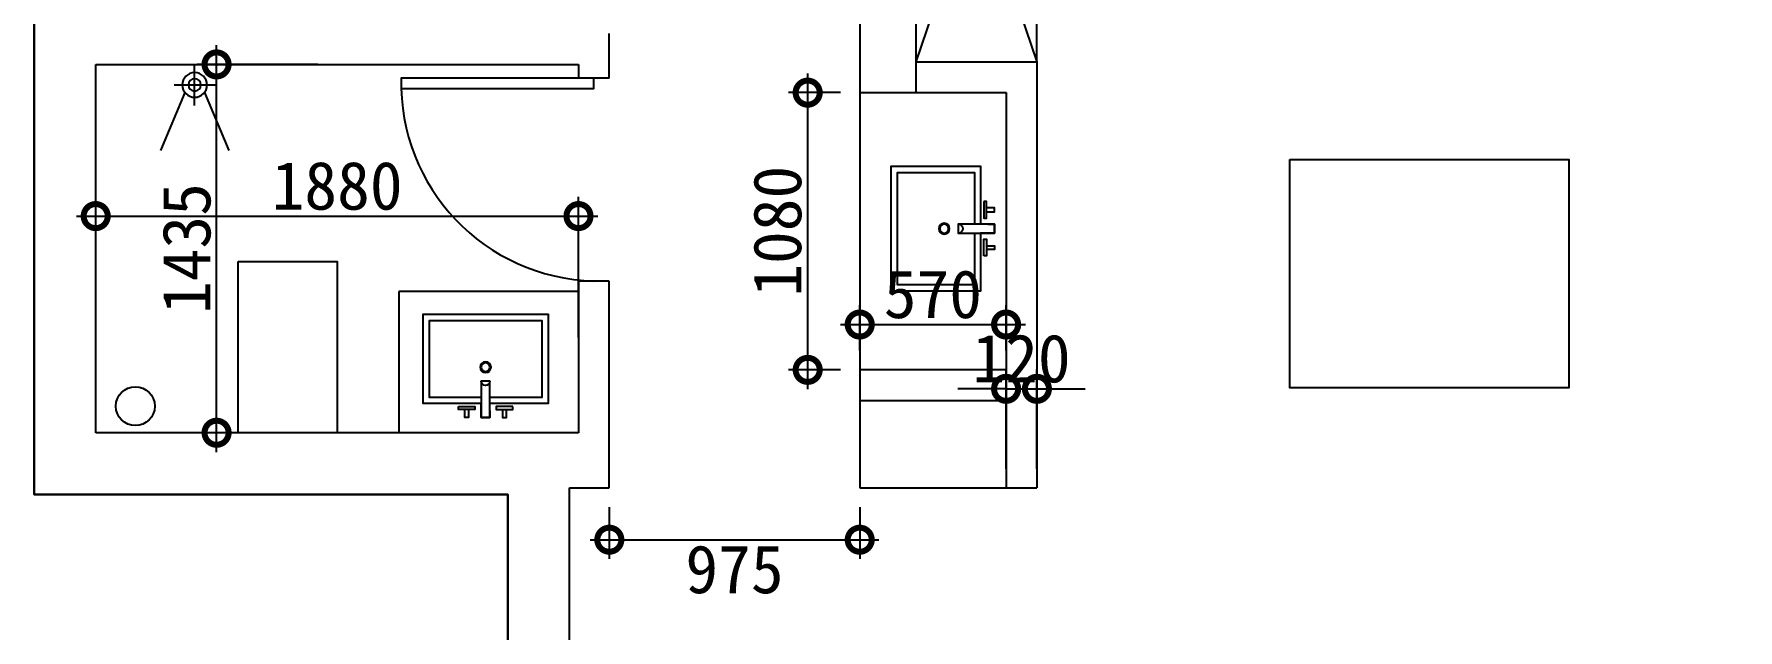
# Model space of a CAD drawing. Header units: millimetres. Extents: x -33522418 to 16198808, y -126322335 to -58690945.
# Drawn here: x -15926783 to -15920148, y -63958164 to -63955842 of the extents above; entities that cross this region are included whole.
import ezdxf

# ---------------------------------------------------------------- set-up
doc = ezdxf.new("R2010")
doc.units = ezdxf.units.MM
doc.header["$LTSCALE"] = 10
doc.header["$PDMODE"] = 3
doc.layers.add('LAYER4', color=7, linetype='Continuous')
doc.styles.get("Standard").update_dxf_attribs({"font": 'simkai.ttf'})
doc.dimstyles.new('75', dxfattribs={"dimscale": 75, "dimtxt": 2.5, "dimasz": 2.5, "dimexe": 1, "dimexo": 1, "dimgap": 0.3, "dimtad": 2, "dimdec": 0, "dimtxsty": 'Standard', "dimblk": 'DOTSMALL', "dimcen": 0.7, "dimdle": 1, "dimclrd": 1, "dimclre": 1, "dimclrt": 2, "dimadec": 0, "dimazin": 0, "dimtfac": 1, "dimtdec": 0, "dimtix": 1, "dimtmove": 2, "dimatfit": 3, "dimldrblk": 'DOTSMALL', "dimfxl": 1, "dimarcsym": 0})

# ---------------------------------------------------------------- blocks, each defined once
blk = doc.blocks.new('ly01')
for p, q in [((0, -200), (0, 0)), ((-47.6, -136.6), (-165.9, -419.3)), ((100, -100), (-100, -100)), ((47.6, -136.6), (165.9, -419.3))]:
    blk.add_line(p, q)
blk.add_circle((0, -100), 60)
at = {"color": 8}
blk.add_circle((0, -100), 30, dxfattribs=at)
blk = doc.blocks.new('dser55555')
at = {"ltscale": 3, "extrusion": (0, 0, -1)}
for p, q in [((752481.8, 195763.9), (752481.8, 195413.9)), ((753081.8, 195413.9), (753081.8, 195763.9)), ((752481.8, 195413.9), (752700.3, 195413.9)), ((752760.7, 195379), (752760.7, 195347.6)), ((752802.9, 195347.6), (752802.9, 195413.9)), ((752802.9, 195413.9), (753081.8, 195413.9)), ((752760.7, 195347.6), (752802.9, 195347.6))]:
    blk.add_line(p, q, dxfattribs=at)
at = {"ltscale": 3}
for points in [[(752802.9, 195413.9), (753081.8, 195413.9), (753081.8, 195843.9), (752481.8, 195843.9), (752481.8, 195413.9), (752700.3, 195413.9)], [(752802.9, 195443.9), (753051.8, 195443.9), (753051.8, 195813.9), (752511.8, 195813.9), (752511.8, 195443.9), (752760.7, 195443.9)], [(752760.7, 195390.6), (752760.7, 195521.4), (752802.9, 195521.4), (752802.9, 195347.6), (752760.7, 195347.6), (752760.7, 195390.6)], [(752700, 195385.6), (752700, 195347.6), (752682, 195347.6), (752682, 195385.6)], [(752700.3, 195413.9), (752760.7, 195413.9)], [(752863.6, 195385.6), (752863.6, 195347.6), (752881.6, 195347.6), (752881.6, 195385.6)]]:
    blk.add_lwpolyline(points, dxfattribs=at)
for points in [[(752651.3, 195399.2), (752730.7, 195399.2), (752730.7, 195385.6), (752651.3, 195385.6)], [(752912.3, 195399.2), (752832.9, 195399.2), (752832.9, 195385.6), (752912.3, 195385.6)]]:
    blk.add_lwpolyline(points, close=True, dxfattribs=at)
blk.add_circle((752781.8, 195588.9), 26, dxfattribs=at)
at = {"color": 8, "ltscale": 3}
blk.add_circle((752781.8, 195588.9), 21, dxfattribs=at)
blk.add_arc((752781.8, 195521.4), 21.1, 180, 0, dxfattribs=at)
blk = doc.blocks.new('_DotSmall')
at = {"color": 0, "linetype": 'ByBlock', "const_width": 0.5}
blk.add_lwpolyline([(-0.0625, 0, 1), (0.0625, 0, 1)], format="xyb", close=True, dxfattribs=at)
blk = doc.blocks.new('*D688')
at = {"color": 1, "lineweight": -2, "transparency": 16777216}
for p, q in [((-15923568, -63957075.6), (-15923568, -63956899)), ((-15922998, -63957075.6), (-15922998, -63956899)), ((-15923643, -63956974), (-15922923, -63956974))]:
    blk.add_line(p, q, dxfattribs=at)
at = {"layer": 'Defpoints', "color": 0, "transparency": 16777216}
for p in [(-15922998, -63956974), (-15923568, -63957150.6), (-15922998, -63957150.6)]:
    blk.add_point(p, dxfattribs=at)
at = {"color": 1, "lineweight": -2, "transparency": 16777216, "xscale": 187.5, "yscale": 187.5, "zscale": 187.5, "rotation": 180}
blk.add_blockref('_DotSmall', (-15923568, -63956974), dxfattribs=at)
at = {"color": 1, "lineweight": -2, "transparency": 16777216, "xscale": 187.5, "yscale": 187.5, "zscale": 187.5}
blk.add_blockref('_DotSmall', (-15922998, -63956974), dxfattribs=at)
at = {"color": 2, "transparency": 16777216, "insert": (-15923283, -63956856.7), "char_height": 187.5, "attachment_point": 5}
blk.add_mtext('570', dxfattribs=at)
blk = doc.blocks.new('*D689')
at = {"color": 1, "lineweight": -2, "transparency": 16777216}
for p, q in [((-15922998, -63957535.6), (-15922998, -63957149.5)), ((-15922878, -63957535.6), (-15922878, -63957149.5)), ((-15922998, -63957224.5), (-15923185.5, -63957224.5)), ((-15922998, -63957224.5), (-15922878, -63957224.5)), ((-15922878, -63957224.5), (-15922690.5, -63957224.5))]:
    blk.add_line(p, q, dxfattribs=at)
at = {"layer": 'Defpoints', "color": 0, "transparency": 16777216}
for p in [(-15922878, -63957224.5), (-15922998, -63957610.6), (-15922878, -63957610.6)]:
    blk.add_point(p, dxfattribs=at)
at = {"color": 1, "lineweight": -2, "transparency": 16777216, "xscale": 187.5, "yscale": 187.5, "zscale": 187.5}
blk.add_blockref('_DotSmall', (-15922998, -63957224.5), dxfattribs=at)
at = {"color": 1, "lineweight": -2, "transparency": 16777216, "xscale": 187.5, "yscale": 187.5, "zscale": 187.5, "rotation": 180}
blk.add_blockref('_DotSmall', (-15922878, -63957224.5), dxfattribs=at)
at = {"color": 2, "transparency": 16777216, "insert": (-15922938, -63957107.2), "char_height": 187.5, "attachment_point": 5}
blk.add_mtext('120', dxfattribs=at)
blk = doc.blocks.new('*D690')
at = {"color": 1, "lineweight": -2, "transparency": 16777216}
for p, q in [((-15923770.6, -63957225.6), (-15923770.6, -63955995.6)), ((-15923643, -63956070.6), (-15923845.6, -63956070.6)), ((-15923643, -63957150.6), (-15923845.6, -63957150.6))]:
    blk.add_line(p, q, dxfattribs=at)
at = {"layer": 'Defpoints', "color": 0, "transparency": 16777216}
for p in [(-15923770.6, -63956070.6), (-15923568, -63956070.6), (-15923568, -63957150.6)]:
    blk.add_point(p, dxfattribs=at)
at = {"color": 1, "lineweight": -2, "transparency": 16777216, "xscale": 187.5, "yscale": 187.5, "zscale": 187.5}
for p, rotation in [((-15923770.6, -63956070.6), 90), ((-15923770.6, -63957150.6), 270)]:
    blk.add_blockref('_DotSmall', p, dxfattribs=dict(at, rotation=rotation))
at = {"color": 2, "transparency": 16777216, "insert": (-15923887.9, -63956610.6), "char_height": 187.5, "attachment_point": 5, "rotation": 90}
blk.add_mtext('1080', dxfattribs=at)
blk = doc.blocks.new('*D691')
at = {"color": 1, "lineweight": -2, "transparency": 16777216}
for p, q in [((-15926543, -63956782), (-15926543, -63956476.5)), ((-15924663, -63957025), (-15924663, -63956476.5)), ((-15926618, -63956551.5), (-15924588, -63956551.5))]:
    blk.add_line(p, q, dxfattribs=at)
at = {"layer": 'Defpoints', "color": 0, "transparency": 16777216}
for p in [(-15924663, -63956551.5), (-15926543, -63956857), (-15924663, -63957100)]:
    blk.add_point(p, dxfattribs=at)
at = {"color": 1, "lineweight": -2, "transparency": 16777216, "xscale": 187.5, "yscale": 187.5, "zscale": 187.5, "rotation": 180}
blk.add_blockref('_DotSmall', (-15926543, -63956551.5), dxfattribs=at)
at = {"color": 1, "lineweight": -2, "transparency": 16777216, "xscale": 187.5, "yscale": 187.5, "zscale": 187.5}
blk.add_blockref('_DotSmall', (-15924663, -63956551.5), dxfattribs=at)
at = {"color": 2, "transparency": 16777216, "insert": (-15925603, -63956434.2), "char_height": 187.5, "attachment_point": 5}
blk.add_mtext('1880', dxfattribs=at)
blk = doc.blocks.new('*D692')
at = {"color": 1, "lineweight": -2, "transparency": 16777216}
for p, q in [((-15926072.3, -63957470.6), (-15926072.3, -63955885.6)), ((-15925678, -63955960.6), (-15926147.3, -63955960.6)), ((-15925678, -63957395.6), (-15926147.3, -63957395.6))]:
    blk.add_line(p, q, dxfattribs=at)
at = {"layer": 'Defpoints', "color": 0, "transparency": 16777216}
for p in [(-15926072.3, -63955960.6), (-15925603, -63955960.6), (-15925603, -63957395.6)]:
    blk.add_point(p, dxfattribs=at)
at = {"color": 1, "lineweight": -2, "transparency": 16777216, "xscale": 187.5, "yscale": 187.5, "zscale": 187.5}
for p, rotation in [((-15926072.3, -63955960.6), 90), ((-15926072.3, -63957395.6), 270)]:
    blk.add_blockref('_DotSmall', p, dxfattribs=dict(at, rotation=rotation))
at = {"color": 2, "transparency": 16777216, "insert": (-15926188.5, -63956678.1), "char_height": 187.5, "attachment_point": 5, "rotation": 90}
blk.add_mtext('1435', dxfattribs=at)
blk = doc.blocks.new('*D693')
at = {"color": 1, "lineweight": -2, "transparency": 16777216}
for p, q in [((-15924543, -63957685.6), (-15924543, -63957887.3)), ((-15923568, -63957685.6), (-15923568, -63957887.3)), ((-15924618, -63957812.3), (-15923493, -63957812.3))]:
    blk.add_line(p, q, dxfattribs=at)
at = {"layer": 'Defpoints', "color": 0, "transparency": 16777216}
for p in [(-15924543, -63957610.6), (-15923568, -63957610.6), (-15923568, -63957812.3)]:
    blk.add_point(p, dxfattribs=at)
at = {"color": 1, "lineweight": -2, "transparency": 16777216, "xscale": 187.5, "yscale": 187.5, "zscale": 187.5, "rotation": 180}
blk.add_blockref('_DotSmall', (-15924543, -63957812.3), dxfattribs=at)
at = {"color": 1, "lineweight": -2, "transparency": 16777216, "xscale": 187.5, "yscale": 187.5, "zscale": 187.5}
blk.add_blockref('_DotSmall', (-15923568, -63957812.3), dxfattribs=at)
at = {"color": 2, "transparency": 16777216, "insert": (-15924055.5, -63957928.6), "char_height": 187.5, "attachment_point": 5}
blk.add_mtext('975', dxfattribs=at)

msp = doc.modelspace()

# ---------------------------------------------------------------- linework, layer by layer
for p, q in [((-15926783, -63957635.6), (-15926783, -63952160.6)), ((-15923568, -63952400.6), (-15923568, -63956070.6)), ((-15923348, -63956070.6), (-15923348, -63954565.6)), ((-15924543, -63956014.4), (-15924543, -63955840.6)), ((-15926543, -63957395.6), (-15926543, -63955960.6)), ((-15926543, -63955960.6), (-15924663, -63955960.6)), ((-15924663, -63955960.6), (-15924663, -63956014.4)), ((-15924543, -63956014.4), (-15924663, -63956014.4)), ((-15923568, -63956070.6), (-15923348, -63956070.6)), ((-15924543, -63956804.4), (-15924663, -63956804.4)), ((-15924663, -63956804.4), (-15924663, -63957395.6)), ((-15924543, -63957610.6), (-15924543, -63956804.4)), ((-15924663, -63956845.6), (-15925363, -63956845.6)), ((-15925363, -63956845.6), (-15925363, -63957395.6)), ((-15924663, -63957395.6), (-15926543, -63957395.6)), ((-15924938, -63957635.6), (-15926783, -63957635.6)), ((-15924938, -63958310.6), (-15924938, -63957635.6)), ((-15924698, -63958310.6), (-15924698, -63957610.6)), ((-15924698, -63957610.6), (-15924543, -63957610.6))]:
    msp.add_line(p, q)
at = {"color": 3}
for p, q in [((-15922878, -63955950.6), (-15922878, -63952600.6)), ((-15923348, -63954565.6), (-15922878, -63955950.6)), ((-15923348, -63955950.6), (-15922878, -63954565.6)), ((-15923348, -63955950.6), (-15922878, -63955950.6)), ((-15922878, -63955950.6), (-15922878, -63957610.6)), ((-15923568, -63956070.6), (-15923348, -63956070.6)), ((-15923568, -63956070.6), (-15923568, -63957610.6)), ((-15923348, -63956070.6), (-15922998, -63956070.6)), ((-15922998, -63956070.6), (-15922998, -63957610.6)), ((-15922998, -63957150.6), (-15923568, -63957150.6)), ((-15922998, -63957270.6), (-15923568, -63957270.6)), ((-15923568, -63957610.6), (-15922878, -63957610.6))]:
    msp.add_line(p, q, dxfattribs=at)
msp.add_lwpolyline([(-15926783, -63952160.6), (-15926783, -63957635.6), (-15924938, -63957635.6), (-15924938, -63959845.6), (-15923203, -63959845.6), (-15923203, -63962425.6), (-15909793, -63962425.6), (-15909793, -63954145.6), (-15914158, -63954145.6), (-15914158, -63952160.6), (-15926783, -63952160.6)], dxfattribs=at)
for points in [[(-15924603, -63956014.4), (-15925353, -63956014.4), (-15925353, -63956054.4), (-15924603, -63956054.4)], [(-15921892.7, -63956331.3), (-15920807.3, -63956331.3), (-15920807.3, -63957221), (-15921892.7, -63957221)], [(-15925988.2, -63956728), (-15925603, -63956728), (-15925603, -63957395.6), (-15925988.2, -63957395.6)]]:
    msp.add_lwpolyline(points, close=True, dxfattribs=at)
msp.add_circle((-15926388.6, -63957292), 75.7, dxfattribs=at)
msp.add_arc((-15924583, -63956034.4), 770.3, 178.51213, 268.51213, dxfattribs=at)

# ---------------------------------------------------------------- block references
at = {"layer": 'LAYER4', "lineweight": -2, "xscale": -0.7999999999883585, "yscale": 0.7999999999883585, "zscale": 0.7999999999883585}
msp.add_blockref('ly01', (-15926157.7, -63955960.6), dxfattribs=at)
at = {"layer": 'LAYER4', "lineweight": -2, "xscale": -0.8099999999976719, "yscale": 0.8099999999976719, "zscale": 0.81}
for p, rotation in [((-15764811.8, -63346847.3), 89.99999868244801), ((-15315271.5, -64115567.2), 359.999998682448)]:
    msp.add_blockref('dser55555', p, dxfattribs=dict(at, rotation=rotation))

# ---------------------------------------------------------------- dimensions: what is measured, and where the dimension line sits
at = {"color": 3}
for base, p1, p2, picture, middle in [((-15926072.3, -63955960.6), (-15925603, -63957395.6), (-15925603, -63955960.6), '*D692', (-15926188.5, -63956678.1)), ((-15923770.6, -63956070.6), (-15923568, -63957150.6), (-15923568, -63956070.6), '*D690', (-15923887.9, -63956610.6))]:
    dim = msp.add_linear_dim(base=base, p1=p1, p2=p2, angle=90, dimstyle='75', dxfattribs=at)
    dim.commit()
    dim.dimension.update_dxf_attribs({"geometry": picture, "text_midpoint": middle})
for base, p1, p2, picture, middle in [((-15924663, -63956551.5), (-15926543, -63956857), (-15924663, -63957100), '*D691', (-15925603, -63956434.2)), ((-15922998, -63956974), (-15923568, -63957150.6), (-15922998, -63957150.6), '*D688', (-15923283, -63956856.7)), ((-15922878, -63957224.5), (-15922998, -63957610.6), (-15922878, -63957610.6), '*D689', (-15922938, -63957107.2)), ((-15923568, -63957812.3), (-15924543, -63957610.6), (-15923568, -63957610.6), '*D693', (-15924055.5, -63957928.6))]:
    dim = msp.add_linear_dim(base=base, p1=p1, p2=p2, dimstyle='75', dxfattribs=at)
    dim.commit()
    dim.dimension.update_dxf_attribs({"geometry": picture, "text_midpoint": middle})

doc.saveas('drawing.dxf')
